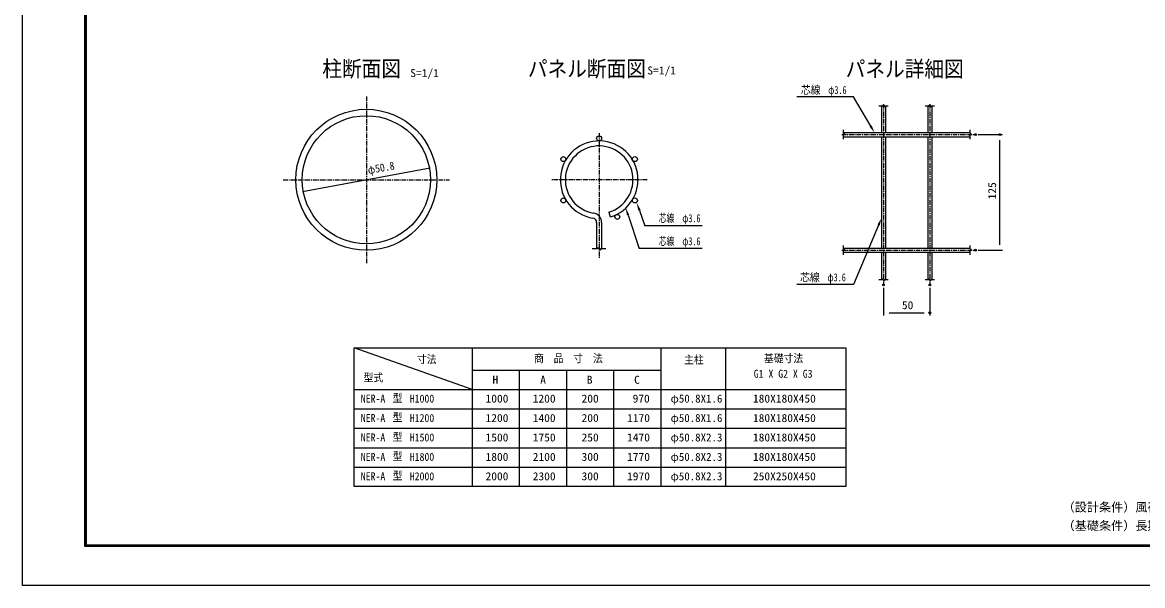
# Model space of a CAD drawing. Units: millimetres, scale not verified. Extents: x -5012 to 5012, y -3544 to 3544.
# Drawn here: x -5012 to 1044, y -3544 to -499 of the extents above; entities that cross this region are included whole.
import ezdxf
from ezdxf.enums import TextEntityAlignment as Align

# ---------------------------------------------------------------- set-up
doc = ezdxf.new("R2010")
doc.units = ezdxf.units.MM
doc.header["$LTSCALE"] = 20
doc.header["$PDMODE"] = 32
doc.header["$PDSIZE"] = 10
doc.linetypes.add('USER1', pattern=[2, 1.25, -0.25, 0.25, -0.25])
for name, color, linetype, lineweight in [('0-0_6文字', 1, 'Continuous', 25), ('0-1_5寸法', 1, 'Continuous', 25), ('0-2_9断面', 7, 'Continuous', 25), ('0-3_0', 7, 'Continuous', 25), ('1-2_D-TTL-TXT', 2, 'Continuous', 25)]:
    doc.layers.add(name, color=color, linetype=linetype, lineweight=lineweight)
doc.layers.add('0-5_DEFPOINTS', color=7, linetype='Continuous')
doc.styles.add('ＭＳ ゴシック', font='')
doc.styles.get('ＭＳ ゴシック').set_extended_font_data('MS Gothic')

msp = doc.modelspace()

# ---------------------------------------------------------------- linework, layer by layer
at = {"layer": '0-0_6文字'}
for p, q in [((-2580.94, -2483.44), (-3217.71, -2258.44)), ((-2580.94, -2258.44), (-2580.94, -3008.44)), ((-1560.94, -2258.44), (-1560.94, -3008.44)), ((-1210.94, -2258.44), (-1210.94, -3008.44)), ((-2580.94, -2378.44), (-1560.94, -2378.44)), ((-2325.94, -2378.44), (-2325.94, -3008.44)), ((-2070.94, -2378.44), (-2070.94, -3008.44)), ((-1815.94, -2378.44), (-1815.94, -3008.44)), ((-1560.94, -2378.44), (-1560.94, -3008.44)), ((-3217.71, -2483.44), (-560.94, -2483.44)), ((-3217.71, -2588.44), (-560.94, -2588.44)), ((-3217.71, -2693.44), (-560.94, -2693.44)), ((-3217.71, -2798.44), (-560.94, -2798.44)), ((-3217.71, -2903.44), (-560.94, -2903.44))]:
    msp.add_line(p, q, dxfattribs=at)
msp.add_lwpolyline([(-3217.71, -3008.44), (-3217.71, -2258.44), (-560.94, -2258.44), (-560.94, -3008.44)], close=True, dxfattribs=at)
at = {"layer": '0-1_5寸法'}
for p, q in [((-518.46, -901.35), (-824.45, -901.35)), ((-425.5, -1060.03), (-518.46, -901.35)), ((155.53, -1105.8), (287.2, -1105.8)), ((272.2, -1700.8), (272.2, -1135.8)), ((-3497.49, -1413.51), (-2807.16, -1286.06)), ((-1737.24, -1540.67), (-1677.66, -1720.75)), ((-1675.34, -1515.24), (-1647.39, -1599.7)), ((-1336.68, -1599.7), (-1647.39, -1599.7)), ((-383.2, -1595.02), (-518.46, -1915.08)), ((-1336.68, -1720.75), (-1677.66, -1720.75)), ((155.53, -1730.8), (287.2, -1730.8)), ((-518.46, -1915.08), (-824.45, -1915.08)), ((-356.38, -1933.6), (-356.38, -2084.1)), ((-106.38, -1933.6), (-106.38, -2084.1)), ((-326.38, -2069.1), (-136.38, -2069.1))]:
    msp.add_line(p, q, dxfattribs=at)
for points in [[(-431.25, -1063.4), (-405.28, -1094.55), (-419.74, -1056.66)], [(-1743.57, -1542.76), (-1749.8, -1502.69), (-1730.91, -1538.57)], [(-1681.67, -1517.33), (-1691.88, -1472.17), (-1669.01, -1513.14)]]:
    msp.add_solid(points, dxfattribs=at)
at = {"layer": '0-2_9断面', "color": 1, "linetype": 'USER1'}
for p, q in [((-3152.32, -899.75), (-3152.32, -1799.79)), ((-356.38, -940.36), (-356.38, -1918.6)), ((-106.38, -940.36), (-106.38, -1918.6)), ((-1893.75, -1096.97), (-1893.75, -1776.23)), ((-582.35, -1105.8), (140.53, -1105.8)), ((-3602.31, -1349.79), (-2702.31, -1349.79)), ((-1634.92, -1349.79), (-2151.85, -1349.79)), ((-582.35, -1730.8), (140.53, -1730.8))]:
    msp.add_line(p, q, dxfattribs=at)
at = {"layer": '0-2_9断面'}
for p, q in [((-367.63, -950.81), (-367.63, -1094.55)), ((-361.76, -945.81), (-350.99, -955.81)), ((-350.99, -950.81), (-350.99, -955.81)), ((-350.99, -950.81), (-331.12, -950.81)), ((-345.13, -950.81), (-345.13, -1094.55)), ((-117.63, -950.81), (-117.63, -1094.55)), ((-111.76, -945.81), (-100.99, -955.81)), ((-100.99, -950.81), (-81.12, -950.81)), ((-100.99, -950.81), (-100.99, -955.81)), ((-95.13, -950.81), (-95.13, -1094.55)), ((-571.9, -1100.41), (-571.9, -1080.54)), ((111.72, -1100.41), (111.72, -1080.54)), ((-576.9, -1111.18), (-566.9, -1100.41)), ((-571.9, -1094.55), (111.72, -1094.55)), ((-571.9, -1100.41), (-566.9, -1100.41)), ((-571.9, -1117.05), (111.72, -1117.05)), ((-367.63, -1117.05), (-367.63, -1719.55)), ((-345.13, -1117.05), (-345.13, -1719.55)), ((-117.63, -1117.05), (-117.63, -1719.55)), ((-95.13, -1117.05), (-95.13, -1719.55)), ((106.72, -1111.18), (116.72, -1100.41)), ((111.72, -1111.18), (106.72, -1111.18)), ((111.72, -1100.41), (116.72, -1100.41)), ((111.72, -1130.54), (111.72, -1111.18)), ((-1841.12, -1525.06), (-1833.41, -1550.93)), ((-1907.25, -1580.76), (-1907.25, -1723.21)), ((-1880.25, -1580.76), (-1880.25, -1723.21)), ((-1902.25, -1723.21), (-1932.06, -1723.21)), ((-1886.1, -1730.71), (-1902.25, -1715.71)), ((-1902.25, -1723.21), (-1902.25, -1715.71)), ((-576.9, -1736.18), (-566.9, -1725.41)), ((-571.9, -1725.41), (-571.9, -1705.54)), ((-571.9, -1719.55), (111.72, -1719.55)), ((-571.9, -1725.41), (-566.9, -1725.41)), ((-571.9, -1742.05), (111.72, -1742.05)), ((-367.63, -1742.05), (-367.63, -1889.78)), ((-345.13, -1742.05), (-345.13, -1889.78)), ((-117.63, -1742.05), (-117.63, -1889.78)), ((-95.13, -1742.05), (-95.13, -1889.78)), ((106.72, -1736.18), (116.72, -1725.41)), ((111.72, -1736.18), (106.72, -1736.18)), ((111.72, -1725.41), (111.72, -1705.54)), ((111.72, -1725.41), (116.72, -1725.41)), ((111.72, -1755.54), (111.72, -1736.18)), ((-381.12, -1889.78), (-361.76, -1889.78)), ((-361.76, -1884.78), (-350.99, -1894.78)), ((-361.76, -1889.78), (-361.76, -1884.78)), ((-350.99, -1889.78), (-350.99, -1894.78)), ((-350.99, -1889.78), (-331.12, -1889.78)), ((-131.12, -1889.78), (-111.76, -1889.78)), ((-100.99, -1889.78), (-81.12, -1889.78)), ((-100.99, -1889.78), (-100.99, -1894.78))]:
    msp.add_line(p, q, dxfattribs=at)
for points in [[(-381.12, -950.81), (-361.76, -950.81), (-361.76, -945.81)], [(-131.12, -950.81), (-111.76, -950.81), (-111.76, -945.81)], [(-571.9, -1130.54), (-571.9, -1111.18), (-576.9, -1111.18)], [(-1857.06, -1723.21), (-1886.1, -1723.21), (-1886.1, -1730.71)], [(-571.9, -1755.54), (-571.9, -1736.18), (-576.9, -1736.18)], [(-111.76, -1889.78), (-111.76, -1884.78), (-100.99, -1894.78)]]:
    msp.add_lwpolyline(points, dxfattribs=at)
for centre, radius in [((-3152.32, -1349.79), 381), ((-3152.32, -1349.79), 346.5), ((-1893.75, -1126.29), 13.5), ((-2087.31, -1238.04), 13.5), ((-1700.19, -1238.04), 13.5), ((-2087.31, -1461.54), 13.5), ((-1700.19, -1461.54), 13.5), ((-1795.36, -1550.46), 13.5)]:
    msp.add_circle(centre, radius, dxfattribs=at)
for centre, radius, start, end in [((-1893.75, -1349.79), 210, 286.69898, 260.77822), ((-1893.75, -1349.79), 183, 286.71296, 260.77822), ((-1931.25, -1580.76), 24, 0, 80.77822), ((-1931.25, -1580.76), 51, 0, 80.77822)]:
    msp.add_arc(centre, radius, start, end, dxfattribs=at)
msp.add_solid([(-377.06, -1597.62), (-367.63, -1558.18), (-389.34, -1592.43)], dxfattribs=at)
at = {"layer": '0-3_0', "color": 3}
msp.add_lwpolyline([(-5011.88, 3543.75), (5011.87, 3543.75), (5011.87, -3543.75), (-5011.88, -3543.75)], close=True, dxfattribs=at)
at = {"layer": '0-3_0'}
for points in [[(-4674.38, 3332.81), (4674.37, 3332.81), (4674.37, -3332.81), (-4674.38, -3332.81)], [(-4672.27, 3330.7), (4672.27, 3330.7), (4672.27, -3330.7), (-4672.27, -3330.7)], [(-4670.16, 3328.59), (4670.16, 3328.59), (4670.16, -3328.59), (-4670.16, -3328.59)], [(-4668.05, 3326.48), (4668.05, 3326.48), (4668.05, -3326.48), (-4668.05, -3326.48)], [(-4665.94, 3324.37), (4665.94, 3324.37), (4665.94, -3324.38), (-4665.94, -3324.38)]]:
    msp.add_lwpolyline(points, close=True, dxfattribs=at)
at = {"layer": '0-5_DEFPOINTS'}
for p in [(140.53, -1105.8), (272.2, -1105.8), (140.53, -1730.8), (-356.38, -1918.6), (-106.38, -1918.6), (-106.38, -2069.1)]:
    msp.add_point(p, dxfattribs=at)

# ---------------------------------------------------------------- texts
at = {"layer": '0-0_6文字', "color": 7, "style": 'ＭＳ ゴシック'}
for s, height, width, p in [('柱断面図', 86.66, 0.9, (-3390.69, -818.73)), ('パネル断面図', 86.66, 0.9, (-2279.15, -818.82)), ('パネル詳細図', 86.66, 0.9, (-560.94, -819.83)), ('S=1/1', 43.26, 1.05, (-2914.87, -807.52)), ('S=1/1', 43.26, 1.05, (-1633.1, -793.48))]:
    msp.add_text(s, height=height, dxfattribs=dict(at, width=width)).set_placement(p, align=Align.BOTTOM_LEFT)
at = {"layer": '0-1_5寸法', "color": 3, "style": 'ＭＳ ゴシック'}
for s, height, width, p in [('芯線', 43.26, 0.9, (-802.93, -899.17)), ('      φ3.6', 43.26, 0.75, (-787.95, -899.17)), ('       芯線\u3000φ3.6', 43.3, 0.7, (-1722.98, -1592.17)), ('       芯線\u3000φ3.6', 43.3, 0.7, (-1722.98, -1716.87)), ('芯線', 43.26, 0.9, (-807.11, -1911.97)), ('      φ3.6', 43.26, 0.75, (-792.13, -1911.97)), ('50', 43.26, 1.05, (-256.88, -2062.43)), ('寸法', 43.26, 0.9, (-2878.91, -2354.66)), ('商\u3000品\u3000寸\u3000法', 43.26, 0.9, (-2245.95, -2349.55)), ('主柱', 43.26, 0.9, (-1434.54, -2357.49)), ('基礎寸法', 43.26, 0.9, (-1002.96, -2349.55)), ('型式', 43.26, 0.9, (-3167.69, -2453.99)), ('H', 43.26, 1.05, (-2470.39, -2465.69)), ('A', 43.26, 1.05, (-2212.39, -2465.69)), ('B', 43.26, 1.05, (-1960.39, -2465.69)), ('C', 43.26, 1.05, (-1704.64, -2465.69)), ('G1 X G2 X G3', 43.26, 0.9, (-1057.92, -2433.09)), ('NER-A     H1000', 43.26, 0.9, (-3182.53, -2567.43)), ('型', 43.26, 0.9, (-3009.97, -2564.21)), ('1000', 43.26, 1.05, (-2507.82, -2567.43)), ('1200', 43.26, 1.05, (-2252.82, -2567.43)), ('200', 43.26, 1.05, (-1988.81, -2567.43)), ('970', 43.26, 1.05, (-1712.82, -2567.43)), ('180X180X450', 43.26, 1.05, (-1062.13, -2567.43)), ('NER-A     H1200', 43.26, 0.9, (-3182.53, -2672.43)), ('型', 43.26, 0.9, (-3009.97, -2669.21)), ('1200', 43.26, 1.05, (-2507.82, -2672.43)), ('1400', 43.26, 1.05, (-2252.82, -2672.43)), ('200', 43.26, 1.05, (-1988.81, -2672.43)), ('1170', 43.26, 1.05, (-1742.82, -2672.43)), ('180X180X450', 43.26, 1.05, (-1062.13, -2672.43)), ('NER-A     H1500', 43.26, 0.9, (-3182.53, -2777.43)), ('型', 43.26, 0.9, (-3009.97, -2774.21)), ('1500', 43.26, 1.05, (-2507.82, -2777.43)), ('1750', 43.26, 1.05, (-2252.82, -2777.43)), ('250', 43.26, 1.05, (-1988.81, -2777.43)), ('1470', 43.26, 1.05, (-1742.82, -2777.43)), ('180X180X450', 43.26, 1.05, (-1062.13, -2777.43)), ('NER-A     H1800', 43.26, 0.9, (-3182.53, -2882.43)), ('型', 43.26, 0.9, (-3009.97, -2879.21)), ('1800', 43.26, 1.05, (-2507.82, -2882.43)), ('2100', 43.26, 1.05, (-2252.82, -2882.43)), ('300', 43.26, 1.05, (-1988.81, -2882.43)), ('1770', 43.26, 1.05, (-1742.82, -2882.43)), ('180X180X450', 43.26, 1.05, (-1062.13, -2882.43)), ('NER-A     H2000', 43.26, 0.9, (-3182.53, -2987.43)), ('型', 43.26, 0.9, (-3009.97, -2984.21)), ('2000', 43.26, 1.05, (-2507.82, -2987.43)), ('2300', 43.26, 1.05, (-2252.82, -2987.43)), ('300', 43.26, 1.05, (-1988.81, -2987.43)), ('1970', 43.26, 1.05, (-1742.82, -2987.43)), ('250X250X450', 43.26, 1.05, (-1062.13, -2987.43))]:
    msp.add_text(s, height=height, dxfattribs=dict(at, width=width)).set_placement(p, align=Align.BOTTOM_LEFT)
for s, height, rotation, width, p in [('φ50.8', 43.3, 10.46, 0.9, (-3138.54, -1332.27)), ('125', 43.26, 90, 1.05, (265.53, -1455.8))]:
    msp.add_text(s, height=height, rotation=rotation, dxfattribs=dict(at, width=width)).set_placement(p, align=Align.BOTTOM_LEFT)
for s, p in [('φ50.8X1.6', (-1507.6, -2567.43)), ('φ50.8X1.6', (-1507.6, -2672.43)), ('φ50.8X2.3', (-1507.6, -2777.43)), ('φ50.8X2.3', (-1507.6, -2882.43)), ('φ50.8X2.3', (-1507.6, -2987.43))]:
    msp.add_text(s, height=43.26, dxfattribs=at).set_placement(p, align=Align.BOTTOM_LEFT)
at = {"layer": '1-2_D-TTL-TXT', "color": 7, "style": 'ＭＳ ゴシック'}
for s, p in [('（設計条件）風荷重：昭和57年改正 建築基準法・同施行令に基づく風圧力に準拠。', (611.77, -3157.98)), ('（基礎条件）長期許容地耐力98kN/㎡の場合。', (611.77, -3257.98))]:
    msp.add_text(s, height=48.11, dxfattribs=at).set_placement(p, align=Align.BOTTOM_LEFT)

doc.saveas('drawing.dxf')
